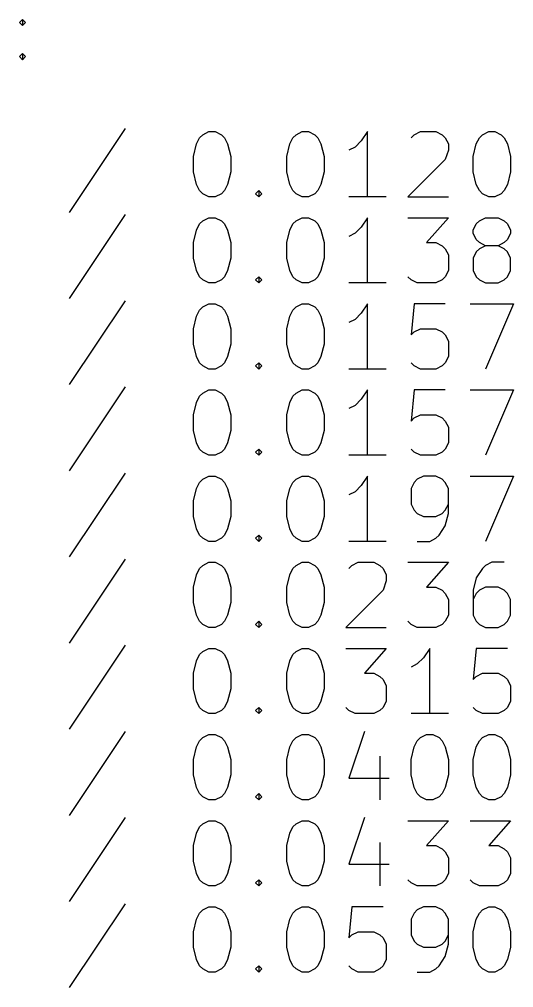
# Model space of a CAD drawing. Extents: x -27 to 322, y -215 to -27.
# Drawn here: x -8.83 to 6.31, y -214.82 to -185.15 of the extents above; entities that cross this region are included whole.
import ezdxf

# ---------------------------------------------------------------- set-up
doc = ezdxf.new("R2010")
doc.units = 0
doc.layers.add('BLACK', color=7, linetype='CONTINUOUS')

msp = doc.modelspace()

# ---------------------------------------------------------------- linework, layer by layer
at = {"layer": 'BLACK', "linetype": 'CONTINUOUS'}
for p, q in [((-8.82866, -185.241), (-8.73342, -185.145)), ((-8.73342, -185.145), (-8.63819, -185.241)), ((-8.73342, -185.145), (-8.73342, -185.336)), ((-8.73342, -185.336), (-8.82866, -185.241)), ((-8.63819, -185.241), (-8.73342, -185.336)), ((-8.82866, -186.288), (-8.73342, -186.193)), ((-8.73342, -186.383), (-8.82866, -186.288)), ((-8.73342, -186.193), (-8.63819, -186.288)), ((-8.73342, -186.193), (-8.73342, -186.383)), ((-8.63819, -186.288), (-8.73342, -186.383)), ((-5.59057, -188.488), (-7.30485, -191.06)), ((-3.30485, -188.774), (-3.20961, -188.679)), ((-3.20961, -188.679), (-3.01914, -188.583)), ((-3.01914, -188.583), (-2.82866, -188.583)), ((-2.82866, -188.583), (-2.63819, -188.679)), ((-2.63819, -188.679), (-2.54295, -188.774)), ((-0.447709, -188.774), (-0.352471, -188.679)), ((-0.352471, -188.679), (-0.161995, -188.583)), ((-0.161995, -188.583), (0.02848, -188.583)), ((0.02848, -188.583), (0.218957, -188.679)), ((0.218957, -188.679), (0.314195, -188.774)), ((1.838, -188.583), (1.64753, -188.869)), ((1.838, -190.583), (1.838, -188.583)), ((3.17134, -188.774), (3.26658, -188.679)), ((3.26658, -188.679), (3.45705, -188.583)), ((3.45705, -188.583), (3.93324, -188.583)), ((3.93324, -188.583), (4.12372, -188.679)), ((4.12372, -188.679), (4.21896, -188.774)), ((5.26658, -188.774), (5.36181, -188.679)), ((5.36181, -188.679), (5.55229, -188.583)), ((5.55229, -188.583), (5.74277, -188.583)), ((5.74277, -188.583), (5.93324, -188.679)), ((5.93324, -188.679), (6.02848, -188.774)), ((-3.49533, -189.345), (-3.40009, -188.964)), ((-3.40009, -188.964), (-3.30485, -188.774)), ((-2.54295, -188.774), (-2.44771, -188.964)), ((-2.44771, -188.964), (-2.35247, -189.345)), ((-0.638185, -189.345), (-0.542947, -188.964)), ((-0.542947, -188.964), (-0.447709, -188.774)), ((0.314195, -188.774), (0.409433, -188.964)), ((0.409433, -188.964), (0.504671, -189.345)), ((1.64753, -188.869), (1.45705, -189.06)), ((4.21896, -188.774), (4.31419, -188.964)), ((4.31419, -188.964), (4.31419, -189.155)), ((5.0761, -189.345), (5.17134, -188.964)), ((5.17134, -188.964), (5.26658, -188.774)), ((6.02848, -188.774), (6.12372, -188.964)), ((6.12372, -188.964), (6.21896, -189.345)), ((1.45705, -189.06), (1.26658, -189.155)), ((4.31419, -189.155), (4.21896, -189.441)), ((-3.49533, -189.821), (-3.49533, -189.345)), ((-2.35247, -189.345), (-2.35247, -189.821)), ((-0.638185, -189.821), (-0.638185, -189.345)), ((0.504671, -189.345), (0.504671, -189.821)), ((4.21896, -189.441), (3.0761, -190.583)), ((5.0761, -189.821), (5.0761, -189.345)), ((6.21896, -189.345), (6.21896, -189.821)), ((-3.40009, -190.202), (-3.49533, -189.821)), ((-2.35247, -189.821), (-2.44771, -190.202)), ((-0.542947, -190.202), (-0.638185, -189.821)), ((0.504671, -189.821), (0.409433, -190.202)), ((5.17134, -190.202), (5.0761, -189.821)), ((6.21896, -189.821), (6.12372, -190.202)), ((-3.30485, -190.393), (-3.40009, -190.202)), ((-2.44771, -190.202), (-2.54295, -190.393)), ((-0.447709, -190.393), (-0.542947, -190.202)), ((0.409433, -190.202), (0.314195, -190.393)), ((5.26658, -190.393), (5.17134, -190.202)), ((6.12372, -190.202), (6.02848, -190.393)), ((-3.20961, -190.488), (-3.30485, -190.393)), ((-3.01914, -190.583), (-3.20961, -190.488)), ((-2.63819, -190.488), (-2.82866, -190.583)), ((-2.54295, -190.393), (-2.63819, -190.488)), ((-1.59057, -190.488), (-1.49533, -190.393)), ((-1.49533, -190.583), (-1.59057, -190.488)), ((-1.49533, -190.393), (-1.40009, -190.488)), ((-1.49533, -190.393), (-1.49533, -190.583)), ((-1.40009, -190.488), (-1.49533, -190.583)), ((-0.352471, -190.488), (-0.447709, -190.393)), ((-0.161995, -190.583), (-0.352471, -190.488)), ((0.218957, -190.488), (0.02848, -190.583)), ((0.314195, -190.393), (0.218957, -190.488)), ((5.36181, -190.488), (5.26658, -190.393)), ((5.55229, -190.583), (5.36181, -190.488)), ((5.93324, -190.488), (5.74277, -190.583)), ((6.02848, -190.393), (5.93324, -190.488)), ((-2.82866, -190.583), (-3.01914, -190.583)), ((0.02848, -190.583), (-0.161995, -190.583)), ((2.40943, -190.583), (1.26658, -190.583)), ((3.0761, -190.583), (4.31419, -190.583)), ((5.74277, -190.583), (5.55229, -190.583)), ((-5.59057, -191.128), (-7.30485, -193.7)), ((-3.30485, -191.414), (-3.20961, -191.319)), ((-3.20961, -191.319), (-3.01914, -191.223)), ((-3.01914, -191.223), (-2.82866, -191.223)), ((-2.82866, -191.223), (-2.63819, -191.319)), ((-2.63819, -191.319), (-2.54295, -191.414)), ((-0.447709, -191.414), (-0.352471, -191.319)), ((-0.352471, -191.319), (-0.161995, -191.223)), ((-0.161995, -191.223), (0.02848, -191.223)), ((0.02848, -191.223), (0.218957, -191.319)), ((0.218957, -191.319), (0.314195, -191.414)), ((1.838, -191.223), (1.64753, -191.509)), ((1.838, -193.223), (1.838, -191.223)), ((3.0761, -191.223), (4.31419, -191.223)), ((4.31419, -191.223), (3.64753, -191.985)), ((5.17134, -191.414), (5.26658, -191.319)), ((5.26658, -191.319), (5.45705, -191.223)), ((5.45705, -191.223), (5.838, -191.223)), ((5.838, -191.223), (6.02848, -191.319)), ((6.02848, -191.319), (6.12372, -191.414)), ((-3.49533, -191.985), (-3.40009, -191.604)), ((-3.40009, -191.604), (-3.30485, -191.414)), ((-2.54295, -191.414), (-2.44771, -191.604)), ((-2.44771, -191.604), (-2.35247, -191.985)), ((-0.638185, -191.985), (-0.542947, -191.604)), ((-0.542947, -191.604), (-0.447709, -191.414)), ((0.314195, -191.414), (0.409433, -191.604)), ((0.409433, -191.604), (0.504671, -191.985)), ((1.45705, -191.7), (1.26658, -191.795)), ((1.64753, -191.509), (1.45705, -191.7)), ((5.0761, -191.604), (5.17134, -191.414)), ((5.0761, -191.7), (5.0761, -191.604)), ((5.17134, -191.89), (5.0761, -191.7)), ((6.12372, -191.414), (6.21896, -191.604)), ((6.21896, -191.7), (6.12372, -191.89)), ((6.21896, -191.604), (6.21896, -191.7)), ((-3.49533, -192.461), (-3.49533, -191.985)), ((-2.35247, -191.985), (-2.35247, -192.461)), ((-0.638185, -192.461), (-0.638185, -191.985)), ((0.504671, -191.985), (0.504671, -192.461)), ((3.64753, -191.985), (3.93324, -191.985)), ((3.93324, -191.985), (4.12372, -192.081)), ((5.26658, -191.985), (5.17134, -191.89)), ((5.45705, -192.081), (5.26658, -191.985)), ((6.02848, -191.985), (5.838, -192.081)), ((6.12372, -191.89), (6.02848, -191.985)), ((4.12372, -192.081), (4.21896, -192.176)), ((4.21896, -192.176), (4.31419, -192.366)), ((5.17134, -192.271), (5.0761, -192.461)), ((5.26658, -192.176), (5.17134, -192.271)), ((5.45705, -192.081), (5.26658, -192.176)), ((5.838, -192.081), (5.45705, -192.081)), ((6.02848, -192.176), (5.838, -192.081)), ((6.12372, -192.271), (6.02848, -192.176)), ((6.21896, -192.461), (6.12372, -192.271)), ((-3.40009, -192.842), (-3.49533, -192.461)), ((-2.35247, -192.461), (-2.44771, -192.842)), ((-0.542947, -192.842), (-0.638185, -192.461)), ((0.504671, -192.461), (0.409433, -192.842)), ((4.31419, -192.366), (4.31419, -192.842)), ((5.0761, -192.461), (5.0761, -192.842)), ((6.21896, -192.842), (6.21896, -192.461)), ((-3.30485, -193.033), (-3.40009, -192.842)), ((-2.44771, -192.842), (-2.54295, -193.033)), ((-0.447709, -193.033), (-0.542947, -192.842)), ((0.409433, -192.842), (0.314195, -193.033)), ((4.31419, -192.842), (4.21896, -193.033)), ((5.0761, -192.842), (5.17134, -193.033)), ((6.12372, -193.033), (6.21896, -192.842)), ((-3.20961, -193.128), (-3.30485, -193.033)), ((-3.01914, -193.223), (-3.20961, -193.128)), ((-2.63819, -193.128), (-2.82866, -193.223)), ((-2.54295, -193.033), (-2.63819, -193.128)), ((-1.59057, -193.128), (-1.49533, -193.033)), ((-1.49533, -193.223), (-1.59057, -193.128)), ((-1.49533, -193.033), (-1.40009, -193.128)), ((-1.49533, -193.033), (-1.49533, -193.223)), ((-1.40009, -193.128), (-1.49533, -193.223)), ((-0.352471, -193.128), (-0.447709, -193.033)), ((-0.161995, -193.223), (-0.352471, -193.128)), ((0.218957, -193.128), (0.02848, -193.223)), ((0.314195, -193.033), (0.218957, -193.128)), ((3.17134, -193.128), (3.0761, -193.033)), ((3.36181, -193.223), (3.17134, -193.128)), ((4.12372, -193.128), (3.93324, -193.223)), ((4.21896, -193.033), (4.12372, -193.128)), ((5.17134, -193.033), (5.26658, -193.128)), ((5.26658, -193.128), (5.45705, -193.223)), ((5.838, -193.223), (6.02848, -193.128)), ((6.02848, -193.128), (6.12372, -193.033)), ((-2.82866, -193.223), (-3.01914, -193.223)), ((0.02848, -193.223), (-0.161995, -193.223)), ((2.40943, -193.223), (1.26658, -193.223)), ((3.93324, -193.223), (3.36181, -193.223)), ((5.45705, -193.223), (5.838, -193.223)), ((-5.59057, -193.768), (-7.30485, -196.34)), ((-3.40009, -194.244), (-3.30485, -194.054)), ((-3.30485, -194.054), (-3.20961, -193.959)), ((-3.20961, -193.959), (-3.01914, -193.863)), ((-3.01914, -193.863), (-2.82866, -193.863)), ((-2.82866, -193.863), (-2.63819, -193.959)), ((-2.63819, -193.959), (-2.54295, -194.054)), ((-2.54295, -194.054), (-2.44771, -194.244)), ((-0.542947, -194.244), (-0.447709, -194.054)), ((-0.447709, -194.054), (-0.352471, -193.959)), ((-0.352471, -193.959), (-0.161995, -193.863)), ((-0.161995, -193.863), (0.02848, -193.863)), ((0.02848, -193.863), (0.218957, -193.959)), ((0.218957, -193.959), (0.314195, -194.054)), ((0.314195, -194.054), (0.409433, -194.244)), ((1.838, -193.863), (1.64753, -194.149)), ((1.838, -195.863), (1.838, -193.863)), ((3.26658, -193.863), (3.17134, -194.816)), ((4.21896, -193.863), (3.26658, -193.863)), ((4.98086, -193.863), (6.31419, -193.863)), ((6.31419, -193.863), (5.45705, -195.863)), ((-3.49533, -194.625), (-3.40009, -194.244)), ((-2.44771, -194.244), (-2.35247, -194.625)), ((-0.638185, -194.625), (-0.542947, -194.244)), ((0.409433, -194.244), (0.504671, -194.625)), ((1.45705, -194.34), (1.26658, -194.435)), ((1.64753, -194.149), (1.45705, -194.34)), ((-3.49533, -195.101), (-3.49533, -194.625)), ((-2.35247, -194.625), (-2.35247, -195.101)), ((-0.638185, -195.101), (-0.638185, -194.625)), ((0.504671, -194.625), (0.504671, -195.101)), ((3.26658, -194.721), (3.45705, -194.625)), ((3.45705, -194.625), (3.93324, -194.625)), ((3.93324, -194.625), (4.12372, -194.721)), ((3.17134, -194.816), (3.26658, -194.721)), ((4.12372, -194.721), (4.21896, -194.816)), ((4.21896, -194.816), (4.31419, -195.006)), ((-3.40009, -195.482), (-3.49533, -195.101)), ((-2.35247, -195.101), (-2.44771, -195.482)), ((-0.542947, -195.482), (-0.638185, -195.101)), ((0.504671, -195.101), (0.409433, -195.482)), ((4.31419, -195.006), (4.31419, -195.482)), ((-3.30485, -195.673), (-3.40009, -195.482)), ((-2.44771, -195.482), (-2.54295, -195.673)), ((-0.447709, -195.673), (-0.542947, -195.482)), ((0.409433, -195.482), (0.314195, -195.673)), ((4.31419, -195.482), (4.21896, -195.673)), ((-3.20961, -195.768), (-3.30485, -195.673)), ((-3.01914, -195.863), (-3.20961, -195.768)), ((-2.63819, -195.768), (-2.82866, -195.863)), ((-2.54295, -195.673), (-2.63819, -195.768)), ((-1.59057, -195.768), (-1.49533, -195.673)), ((-1.49533, -195.863), (-1.59057, -195.768)), ((-1.49533, -195.673), (-1.40009, -195.768)), ((-1.49533, -195.673), (-1.49533, -195.863)), ((-1.40009, -195.768), (-1.49533, -195.863)), ((-0.352471, -195.768), (-0.447709, -195.673)), ((-0.161995, -195.863), (-0.352471, -195.768)), ((0.218957, -195.768), (0.02848, -195.863)), ((0.314195, -195.673), (0.218957, -195.768)), ((3.26658, -195.768), (3.17134, -195.673)), ((3.45705, -195.863), (3.26658, -195.768)), ((4.12372, -195.768), (3.93324, -195.863)), ((4.21896, -195.673), (4.12372, -195.768)), ((-2.82866, -195.863), (-3.01914, -195.863)), ((0.02848, -195.863), (-0.161995, -195.863)), ((2.40943, -195.863), (1.26658, -195.863)), ((3.93324, -195.863), (3.45705, -195.863)), ((-5.59057, -196.408), (-7.30485, -198.98)), ((-3.40009, -196.884), (-3.30485, -196.694)), ((-3.30485, -196.694), (-3.20961, -196.599)), ((-3.20961, -196.599), (-3.01914, -196.503)), ((-3.01914, -196.503), (-2.82866, -196.503)), ((-2.82866, -196.503), (-2.63819, -196.599)), ((-2.63819, -196.599), (-2.54295, -196.694)), ((-2.54295, -196.694), (-2.44771, -196.884)), ((-0.542947, -196.884), (-0.447709, -196.694)), ((-0.447709, -196.694), (-0.352471, -196.599)), ((-0.352471, -196.599), (-0.161995, -196.503)), ((-0.161995, -196.503), (0.02848, -196.503)), ((0.02848, -196.503), (0.218957, -196.599)), ((0.218957, -196.599), (0.314195, -196.694)), ((0.314195, -196.694), (0.409433, -196.884)), ((1.838, -196.503), (1.64753, -196.789)), ((1.838, -198.503), (1.838, -196.503)), ((3.26658, -196.503), (3.17134, -197.456)), ((4.21896, -196.503), (3.26658, -196.503)), ((4.98086, -196.503), (6.31419, -196.503)), ((6.31419, -196.503), (5.45705, -198.503)), ((-3.49533, -197.265), (-3.40009, -196.884)), ((-2.44771, -196.884), (-2.35247, -197.265)), ((-0.638185, -197.265), (-0.542947, -196.884)), ((0.409433, -196.884), (0.504671, -197.265)), ((1.45705, -196.98), (1.26658, -197.075)), ((1.64753, -196.789), (1.45705, -196.98)), ((-3.49533, -197.741), (-3.49533, -197.265)), ((-2.35247, -197.265), (-2.35247, -197.741)), ((-0.638185, -197.741), (-0.638185, -197.265)), ((0.504671, -197.265), (0.504671, -197.741)), ((3.26658, -197.361), (3.45705, -197.265)), ((3.45705, -197.265), (3.93324, -197.265)), ((3.93324, -197.265), (4.12372, -197.361)), ((3.17134, -197.456), (3.26658, -197.361)), ((4.12372, -197.361), (4.21896, -197.456)), ((4.21896, -197.456), (4.31419, -197.646)), ((-3.40009, -198.122), (-3.49533, -197.741)), ((-2.35247, -197.741), (-2.44771, -198.122)), ((-0.542947, -198.122), (-0.638185, -197.741)), ((0.504671, -197.741), (0.409433, -198.122)), ((4.31419, -197.646), (4.31419, -198.122)), ((-3.30485, -198.313), (-3.40009, -198.122)), ((-2.44771, -198.122), (-2.54295, -198.313)), ((-0.447709, -198.313), (-0.542947, -198.122)), ((0.409433, -198.122), (0.314195, -198.313)), ((4.31419, -198.122), (4.21896, -198.313)), ((-3.20961, -198.408), (-3.30485, -198.313)), ((-3.01914, -198.503), (-3.20961, -198.408)), ((-2.82866, -198.503), (-3.01914, -198.503)), ((-2.63819, -198.408), (-2.82866, -198.503)), ((-2.54295, -198.313), (-2.63819, -198.408)), ((-1.59057, -198.408), (-1.49533, -198.313)), ((-1.49533, -198.503), (-1.59057, -198.408)), ((-1.49533, -198.313), (-1.40009, -198.408)), ((-1.49533, -198.313), (-1.49533, -198.503)), ((-1.40009, -198.408), (-1.49533, -198.503)), ((-0.352471, -198.408), (-0.447709, -198.313)), ((-0.161995, -198.503), (-0.352471, -198.408)), ((0.02848, -198.503), (-0.161995, -198.503)), ((0.218957, -198.408), (0.02848, -198.503)), ((0.314195, -198.313), (0.218957, -198.408)), ((2.40943, -198.503), (1.26658, -198.503)), ((3.26658, -198.408), (3.17134, -198.313)), ((3.45705, -198.503), (3.26658, -198.408)), ((3.93324, -198.503), (3.45705, -198.503)), ((4.12372, -198.408), (3.93324, -198.503)), ((4.21896, -198.313), (4.12372, -198.408)), ((-5.59057, -199.048), (-7.30485, -201.62)), ((-3.40009, -199.524), (-3.30485, -199.334)), ((-3.30485, -199.334), (-3.20961, -199.239)), ((-3.20961, -199.239), (-3.01914, -199.143)), ((-3.01914, -199.143), (-2.82866, -199.143)), ((-2.82866, -199.143), (-2.63819, -199.239)), ((-2.63819, -199.239), (-2.54295, -199.334)), ((-2.54295, -199.334), (-2.44771, -199.524)), ((-0.542947, -199.524), (-0.447709, -199.334)), ((-0.447709, -199.334), (-0.352471, -199.239)), ((-0.352471, -199.239), (-0.161995, -199.143)), ((-0.161995, -199.143), (0.02848, -199.143)), ((0.02848, -199.143), (0.218957, -199.239)), ((0.218957, -199.239), (0.314195, -199.334)), ((0.314195, -199.334), (0.409433, -199.524)), ((1.838, -199.143), (1.64753, -199.429)), ((1.838, -201.143), (1.838, -199.143)), ((3.26658, -199.334), (3.17134, -199.524)), ((3.36181, -199.239), (3.26658, -199.334)), ((3.55229, -199.143), (3.36181, -199.239)), ((3.93324, -199.143), (3.55229, -199.143)), ((4.12372, -199.239), (3.93324, -199.143)), ((4.21896, -199.334), (4.12372, -199.239)), ((4.31419, -199.524), (4.21896, -199.334)), ((4.98086, -199.143), (6.31419, -199.143)), ((6.31419, -199.143), (5.45705, -201.143)), ((-3.49533, -199.905), (-3.40009, -199.524)), ((-2.44771, -199.524), (-2.35247, -199.905)), ((-0.638185, -199.905), (-0.542947, -199.524)), ((0.409433, -199.524), (0.504671, -199.905)), ((1.45705, -199.62), (1.26658, -199.715)), ((1.64753, -199.429), (1.45705, -199.62)), ((3.17134, -199.524), (3.17134, -200.001)), ((4.31419, -200.286), (4.31419, -199.524)), ((-3.49533, -200.381), (-3.49533, -199.905)), ((-2.35247, -199.905), (-2.35247, -200.381)), ((-0.638185, -200.381), (-0.638185, -199.905)), ((0.504671, -199.905), (0.504671, -200.381)), ((3.17134, -200.001), (3.26658, -200.191)), ((4.21896, -200.191), (4.31419, -200.001)), ((3.26658, -200.191), (3.36181, -200.286)), ((3.36181, -200.286), (3.55229, -200.381)), ((3.93324, -200.381), (4.12372, -200.286)), ((4.12372, -200.286), (4.21896, -200.191)), ((4.21896, -200.667), (4.31419, -200.286)), ((-3.40009, -200.762), (-3.49533, -200.381)), ((-2.35247, -200.381), (-2.44771, -200.762)), ((-0.542947, -200.762), (-0.638185, -200.381)), ((0.504671, -200.381), (0.409433, -200.762)), ((3.55229, -200.381), (3.93324, -200.381)), ((-3.30485, -200.953), (-3.40009, -200.762)), ((-2.44771, -200.762), (-2.54295, -200.953)), ((-0.447709, -200.953), (-0.542947, -200.762)), ((0.409433, -200.762), (0.314195, -200.953)), ((4.02848, -200.953), (4.21896, -200.667)), ((-3.20961, -201.048), (-3.30485, -200.953)), ((-3.01914, -201.143), (-3.20961, -201.048)), ((-2.82866, -201.143), (-3.01914, -201.143)), ((-2.63819, -201.048), (-2.82866, -201.143)), ((-2.54295, -200.953), (-2.63819, -201.048)), ((-1.59057, -201.048), (-1.49533, -200.953)), ((-1.49533, -201.143), (-1.59057, -201.048)), ((-1.49533, -200.953), (-1.40009, -201.048)), ((-1.49533, -200.953), (-1.49533, -201.143)), ((-1.40009, -201.048), (-1.49533, -201.143)), ((-0.352471, -201.048), (-0.447709, -200.953)), ((-0.161995, -201.143), (-0.352471, -201.048)), ((0.02848, -201.143), (-0.161995, -201.143)), ((0.218957, -201.048), (0.02848, -201.143)), ((0.314195, -200.953), (0.218957, -201.048)), ((2.40943, -201.143), (1.26658, -201.143)), ((3.36181, -201.143), (3.74277, -201.143)), ((3.74277, -201.143), (3.93324, -201.048)), ((3.93324, -201.048), (4.02848, -200.953)), ((-5.59057, -201.688), (-7.30485, -204.26)), ((-3.20961, -201.879), (-3.01914, -201.783)), ((-3.01914, -201.783), (-2.82866, -201.783)), ((-2.82866, -201.783), (-2.63819, -201.879)), ((-0.352471, -201.879), (-0.161995, -201.783)), ((-0.161995, -201.783), (0.02848, -201.783)), ((0.02848, -201.783), (0.218957, -201.879)), ((1.36181, -201.879), (1.55229, -201.783)), ((1.55229, -201.783), (2.02848, -201.783)), ((2.02848, -201.783), (2.21896, -201.879)), ((3.0761, -201.783), (4.31419, -201.783)), ((4.31419, -201.783), (3.64753, -202.545)), ((5.64753, -201.783), (5.45705, -201.879)), ((6.02848, -201.783), (5.64753, -201.783)), ((-3.40009, -202.164), (-3.30485, -201.974)), ((-3.30485, -201.974), (-3.20961, -201.879)), ((-2.63819, -201.879), (-2.54295, -201.974)), ((-2.54295, -201.974), (-2.44771, -202.164)), ((-0.542947, -202.164), (-0.447709, -201.974)), ((-0.447709, -201.974), (-0.352471, -201.879)), ((0.218957, -201.879), (0.314195, -201.974)), ((0.314195, -201.974), (0.409433, -202.164)), ((1.26658, -201.974), (1.36181, -201.879)), ((2.21896, -201.879), (2.31419, -201.974)), ((2.31419, -201.974), (2.40943, -202.164)), ((5.36181, -201.974), (5.17134, -202.26)), ((5.45705, -201.879), (5.36181, -201.974)), ((-3.49533, -202.545), (-3.40009, -202.164)), ((-2.44771, -202.164), (-2.35247, -202.545)), ((-0.638185, -202.545), (-0.542947, -202.164)), ((0.409433, -202.164), (0.504671, -202.545)), ((2.40943, -202.355), (2.31419, -202.641)), ((2.40943, -202.164), (2.40943, -202.355)), ((5.17134, -202.26), (5.0761, -202.641)), ((-3.49533, -203.021), (-3.49533, -202.545)), ((-2.35247, -202.545), (-2.35247, -203.021)), ((-0.638185, -203.021), (-0.638185, -202.545)), ((0.504671, -202.545), (0.504671, -203.021)), ((2.31419, -202.641), (1.17134, -203.783)), ((3.64753, -202.545), (3.93324, -202.545)), ((3.93324, -202.545), (4.12372, -202.641)), ((4.12372, -202.641), (4.21896, -202.736)), ((5.0761, -202.641), (5.0761, -203.402)), ((5.26658, -202.641), (5.17134, -202.736)), ((5.45705, -202.545), (5.26658, -202.641)), ((5.838, -202.545), (5.45705, -202.545)), ((6.02848, -202.641), (5.838, -202.545)), ((6.12372, -202.736), (6.02848, -202.641)), ((4.21896, -202.736), (4.31419, -202.926)), ((4.31419, -202.926), (4.31419, -203.402)), ((5.17134, -202.736), (5.0761, -202.926)), ((6.21896, -202.926), (6.12372, -202.736)), ((6.21896, -203.402), (6.21896, -202.926)), ((-3.40009, -203.402), (-3.49533, -203.021)), ((-2.35247, -203.021), (-2.44771, -203.402)), ((-0.542947, -203.402), (-0.638185, -203.021)), ((0.504671, -203.021), (0.409433, -203.402)), ((-3.30485, -203.593), (-3.40009, -203.402)), ((-2.44771, -203.402), (-2.54295, -203.593)), ((-0.447709, -203.593), (-0.542947, -203.402)), ((0.409433, -203.402), (0.314195, -203.593)), ((4.31419, -203.402), (4.21896, -203.593)), ((5.0761, -203.402), (5.17134, -203.593)), ((6.12372, -203.593), (6.21896, -203.402)), ((-3.20961, -203.688), (-3.30485, -203.593)), ((-3.01914, -203.783), (-3.20961, -203.688)), ((-2.82866, -203.783), (-3.01914, -203.783)), ((-2.63819, -203.688), (-2.82866, -203.783)), ((-2.54295, -203.593), (-2.63819, -203.688)), ((-1.59057, -203.688), (-1.49533, -203.593)), ((-1.49533, -203.783), (-1.59057, -203.688)), ((-1.49533, -203.593), (-1.40009, -203.688)), ((-1.49533, -203.593), (-1.49533, -203.783)), ((-1.40009, -203.688), (-1.49533, -203.783)), ((-0.352471, -203.688), (-0.447709, -203.593)), ((-0.161995, -203.783), (-0.352471, -203.688)), ((0.02848, -203.783), (-0.161995, -203.783)), ((0.218957, -203.688), (0.02848, -203.783)), ((0.314195, -203.593), (0.218957, -203.688)), ((1.17134, -203.783), (2.40943, -203.783)), ((3.17134, -203.688), (3.0761, -203.593)), ((3.36181, -203.783), (3.17134, -203.688)), ((3.93324, -203.783), (3.36181, -203.783)), ((4.12372, -203.688), (3.93324, -203.783)), ((4.21896, -203.593), (4.12372, -203.688)), ((5.17134, -203.593), (5.26658, -203.688)), ((5.26658, -203.688), (5.45705, -203.783)), ((5.45705, -203.783), (5.838, -203.783)), ((5.838, -203.783), (6.02848, -203.688)), ((6.02848, -203.688), (6.12372, -203.593)), ((-5.59057, -204.328), (-7.30485, -206.9)), ((-3.20961, -204.519), (-3.01914, -204.423)), ((-3.01914, -204.423), (-2.82866, -204.423)), ((-2.82866, -204.423), (-2.63819, -204.519)), ((-0.352471, -204.519), (-0.161995, -204.423)), ((-0.161995, -204.423), (0.02848, -204.423)), ((0.02848, -204.423), (0.218957, -204.519)), ((1.17134, -204.423), (2.40943, -204.423)), ((2.40943, -204.423), (1.74277, -205.185)), ((3.74277, -204.423), (3.55229, -204.709)), ((3.74277, -206.423), (3.74277, -204.423)), ((5.17134, -204.423), (5.0761, -205.376)), ((6.12372, -204.423), (5.17134, -204.423)), ((-3.40009, -204.804), (-3.30485, -204.614)), ((-3.30485, -204.614), (-3.20961, -204.519)), ((-2.63819, -204.519), (-2.54295, -204.614)), ((-2.54295, -204.614), (-2.44771, -204.804)), ((-0.542947, -204.804), (-0.447709, -204.614)), ((-0.447709, -204.614), (-0.352471, -204.519)), ((0.218957, -204.519), (0.314195, -204.614)), ((0.314195, -204.614), (0.409433, -204.804)), ((3.55229, -204.709), (3.36181, -204.9)), ((-3.49533, -205.185), (-3.40009, -204.804)), ((-2.44771, -204.804), (-2.35247, -205.185)), ((-0.638185, -205.185), (-0.542947, -204.804)), ((0.409433, -204.804), (0.504671, -205.185)), ((3.36181, -204.9), (3.17134, -204.995)), ((-3.49533, -205.661), (-3.49533, -205.185)), ((-2.35247, -205.185), (-2.35247, -205.661)), ((-0.638185, -205.661), (-0.638185, -205.185)), ((0.504671, -205.185), (0.504671, -205.661)), ((1.74277, -205.185), (2.02848, -205.185)), ((2.02848, -205.185), (2.21896, -205.281)), ((2.21896, -205.281), (2.31419, -205.376)), ((5.0761, -205.376), (5.17134, -205.281)), ((5.17134, -205.281), (5.36181, -205.185)), ((5.36181, -205.185), (5.838, -205.185)), ((5.838, -205.185), (6.02848, -205.281)), ((6.02848, -205.281), (6.12372, -205.376)), ((2.31419, -205.376), (2.40943, -205.566)), ((2.40943, -205.566), (2.40943, -206.042)), ((6.12372, -205.376), (6.21896, -205.566)), ((6.21896, -205.566), (6.21896, -206.042)), ((-3.40009, -206.042), (-3.49533, -205.661)), ((-2.35247, -205.661), (-2.44771, -206.042)), ((-0.542947, -206.042), (-0.638185, -205.661)), ((0.504671, -205.661), (0.409433, -206.042)), ((-3.30485, -206.233), (-3.40009, -206.042)), ((-3.20961, -206.328), (-3.30485, -206.233)), ((-2.54295, -206.233), (-2.63819, -206.328)), ((-2.44771, -206.042), (-2.54295, -206.233)), ((-1.59057, -206.328), (-1.49533, -206.233)), ((-1.49533, -206.233), (-1.40009, -206.328)), ((-1.49533, -206.233), (-1.49533, -206.423)), ((-0.447709, -206.233), (-0.542947, -206.042)), ((-0.352471, -206.328), (-0.447709, -206.233)), ((0.314195, -206.233), (0.218957, -206.328)), ((0.409433, -206.042), (0.314195, -206.233)), ((1.26658, -206.328), (1.17134, -206.233)), ((2.31419, -206.233), (2.21896, -206.328)), ((2.40943, -206.042), (2.31419, -206.233)), ((5.17134, -206.328), (5.0761, -206.233)), ((6.12372, -206.233), (6.02848, -206.328)), ((6.21896, -206.042), (6.12372, -206.233)), ((-3.01914, -206.423), (-3.20961, -206.328)), ((-2.82866, -206.423), (-3.01914, -206.423)), ((-2.63819, -206.328), (-2.82866, -206.423)), ((-1.49533, -206.423), (-1.59057, -206.328)), ((-1.40009, -206.328), (-1.49533, -206.423)), ((-0.161995, -206.423), (-0.352471, -206.328)), ((0.02848, -206.423), (-0.161995, -206.423)), ((0.218957, -206.328), (0.02848, -206.423)), ((1.45705, -206.423), (1.26658, -206.328)), ((2.02848, -206.423), (1.45705, -206.423)), ((2.21896, -206.328), (2.02848, -206.423)), ((4.31419, -206.423), (3.17134, -206.423)), ((5.36181, -206.423), (5.17134, -206.328)), ((5.838, -206.423), (5.36181, -206.423)), ((6.02848, -206.328), (5.838, -206.423)), ((-5.59057, -206.968), (-7.30485, -209.54)), ((-3.20961, -207.159), (-3.01914, -207.063)), ((-3.01914, -207.063), (-2.82866, -207.063)), ((-2.82866, -207.063), (-2.63819, -207.159)), ((-0.352471, -207.159), (-0.161995, -207.063)), ((-0.161995, -207.063), (0.02848, -207.063)), ((0.02848, -207.063), (0.218957, -207.159)), ((1.74277, -206.968), (1.26658, -208.397)), ((3.45705, -207.159), (3.64753, -207.063)), ((3.64753, -207.063), (3.838, -207.063)), ((3.838, -207.063), (4.02848, -207.159)), ((5.36181, -207.159), (5.55229, -207.063)), ((5.55229, -207.063), (5.74277, -207.063)), ((5.74277, -207.063), (5.93324, -207.159)), ((-3.40009, -207.444), (-3.30485, -207.254)), ((-3.30485, -207.254), (-3.20961, -207.159)), ((-2.63819, -207.159), (-2.54295, -207.254)), ((-2.54295, -207.254), (-2.44771, -207.444)), ((-0.542947, -207.444), (-0.447709, -207.254)), ((-0.447709, -207.254), (-0.352471, -207.159)), ((0.218957, -207.159), (0.314195, -207.254)), ((0.314195, -207.254), (0.409433, -207.444)), ((3.26658, -207.444), (3.36181, -207.254)), ((3.36181, -207.254), (3.45705, -207.159)), ((4.02848, -207.159), (4.12372, -207.254)), ((4.12372, -207.254), (4.21896, -207.444)), ((5.17134, -207.444), (5.26658, -207.254)), ((5.26658, -207.254), (5.36181, -207.159)), ((5.93324, -207.159), (6.02848, -207.254)), ((6.02848, -207.254), (6.12372, -207.444)), ((-3.49533, -207.825), (-3.40009, -207.444)), ((-2.44771, -207.444), (-2.35247, -207.825)), ((-0.638185, -207.825), (-0.542947, -207.444)), ((0.409433, -207.444), (0.504671, -207.825)), ((3.17134, -207.825), (3.26658, -207.444)), ((4.21896, -207.444), (4.31419, -207.825)), ((5.0761, -207.825), (5.17134, -207.444)), ((6.12372, -207.444), (6.21896, -207.825)), ((-3.49533, -208.301), (-3.49533, -207.825)), ((-2.35247, -207.825), (-2.35247, -208.301)), ((-0.638185, -208.301), (-0.638185, -207.825)), ((0.504671, -207.825), (0.504671, -208.301)), ((2.21896, -207.73), (2.21896, -209.063)), ((3.17134, -208.301), (3.17134, -207.825)), ((4.31419, -207.825), (4.31419, -208.301)), ((5.0761, -208.301), (5.0761, -207.825)), ((6.21896, -207.825), (6.21896, -208.301)), ((-3.40009, -208.682), (-3.49533, -208.301)), ((-2.35247, -208.301), (-2.44771, -208.682)), ((-0.542947, -208.682), (-0.638185, -208.301)), ((0.504671, -208.301), (0.409433, -208.682)), ((3.26658, -208.682), (3.17134, -208.301)), ((4.31419, -208.301), (4.21896, -208.682)), ((5.17134, -208.682), (5.0761, -208.301)), ((6.21896, -208.301), (6.12372, -208.682)), ((1.26658, -208.397), (2.50467, -208.397)), ((-3.30485, -208.873), (-3.40009, -208.682)), ((-3.20961, -208.968), (-3.30485, -208.873)), ((-2.54295, -208.873), (-2.63819, -208.968)), ((-2.44771, -208.682), (-2.54295, -208.873)), ((-1.59057, -208.968), (-1.49533, -208.873)), ((-1.49533, -208.873), (-1.40009, -208.968)), ((-1.49533, -208.873), (-1.49533, -209.063)), ((-0.447709, -208.873), (-0.542947, -208.682)), ((-0.352471, -208.968), (-0.447709, -208.873)), ((0.314195, -208.873), (0.218957, -208.968)), ((0.409433, -208.682), (0.314195, -208.873)), ((3.36181, -208.873), (3.26658, -208.682)), ((3.45705, -208.968), (3.36181, -208.873)), ((4.12372, -208.873), (4.02848, -208.968)), ((4.21896, -208.682), (4.12372, -208.873)), ((5.26658, -208.873), (5.17134, -208.682)), ((5.36181, -208.968), (5.26658, -208.873)), ((6.02848, -208.873), (5.93324, -208.968)), ((6.12372, -208.682), (6.02848, -208.873)), ((-3.01914, -209.063), (-3.20961, -208.968)), ((-2.82866, -209.063), (-3.01914, -209.063)), ((-2.63819, -208.968), (-2.82866, -209.063)), ((-1.49533, -209.063), (-1.59057, -208.968)), ((-1.40009, -208.968), (-1.49533, -209.063)), ((-0.161995, -209.063), (-0.352471, -208.968)), ((0.02848, -209.063), (-0.161995, -209.063)), ((0.218957, -208.968), (0.02848, -209.063)), ((3.64753, -209.063), (3.45705, -208.968)), ((3.838, -209.063), (3.64753, -209.063)), ((4.02848, -208.968), (3.838, -209.063)), ((5.55229, -209.063), (5.36181, -208.968)), ((5.74277, -209.063), (5.55229, -209.063)), ((5.93324, -208.968), (5.74277, -209.063)), ((-5.59057, -209.608), (-7.30485, -212.18)), ((-3.30485, -209.894), (-3.20961, -209.799)), ((-3.20961, -209.799), (-3.01914, -209.703)), ((-3.01914, -209.703), (-2.82866, -209.703)), ((-2.82866, -209.703), (-2.63819, -209.799)), ((-2.63819, -209.799), (-2.54295, -209.894)), ((-0.447709, -209.894), (-0.352471, -209.799)), ((-0.352471, -209.799), (-0.161995, -209.703)), ((-0.161995, -209.703), (0.02848, -209.703)), ((0.02848, -209.703), (0.218957, -209.799)), ((0.218957, -209.799), (0.314195, -209.894)), ((1.74277, -209.608), (1.26658, -211.037)), ((3.0761, -209.703), (4.31419, -209.703)), ((4.31419, -209.703), (3.64753, -210.465)), ((4.98086, -209.703), (6.21896, -209.703)), ((6.21896, -209.703), (5.55229, -210.465)), ((-3.49533, -210.465), (-3.40009, -210.084)), ((-3.40009, -210.084), (-3.30485, -209.894)), ((-2.54295, -209.894), (-2.44771, -210.084)), ((-2.44771, -210.084), (-2.35247, -210.465)), ((-0.638185, -210.465), (-0.542947, -210.084)), ((-0.542947, -210.084), (-0.447709, -209.894)), ((0.314195, -209.894), (0.409433, -210.084)), ((0.409433, -210.084), (0.504671, -210.465)), ((2.21896, -210.37), (2.21896, -211.703)), ((-3.49533, -210.941), (-3.49533, -210.465)), ((-2.35247, -210.465), (-2.35247, -210.941)), ((-0.638185, -210.941), (-0.638185, -210.465)), ((0.504671, -210.465), (0.504671, -210.941)), ((3.64753, -210.465), (3.93324, -210.465)), ((3.93324, -210.465), (4.12372, -210.561)), ((4.12372, -210.561), (4.21896, -210.656)), ((4.21896, -210.656), (4.31419, -210.846)), ((5.55229, -210.465), (5.838, -210.465)), ((5.838, -210.465), (6.02848, -210.561)), ((6.02848, -210.561), (6.12372, -210.656)), ((6.12372, -210.656), (6.21896, -210.846)), ((-3.40009, -211.322), (-3.49533, -210.941)), ((-2.35247, -210.941), (-2.44771, -211.322)), ((-0.542947, -211.322), (-0.638185, -210.941)), ((0.504671, -210.941), (0.409433, -211.322)), ((4.31419, -210.846), (4.31419, -211.322)), ((6.21896, -210.846), (6.21896, -211.322)), ((1.26658, -211.037), (2.50467, -211.037)), ((-3.30485, -211.513), (-3.40009, -211.322)), ((-3.20961, -211.608), (-3.30485, -211.513)), ((-2.54295, -211.513), (-2.63819, -211.608)), ((-2.44771, -211.322), (-2.54295, -211.513)), ((-1.59057, -211.608), (-1.49533, -211.513)), ((-1.49533, -211.513), (-1.40009, -211.608)), ((-1.49533, -211.513), (-1.49533, -211.703)), ((-0.447709, -211.513), (-0.542947, -211.322)), ((-0.352471, -211.608), (-0.447709, -211.513)), ((0.314195, -211.513), (0.218957, -211.608)), ((0.409433, -211.322), (0.314195, -211.513)), ((3.17134, -211.608), (3.0761, -211.513)), ((4.21896, -211.513), (4.12372, -211.608)), ((4.31419, -211.322), (4.21896, -211.513)), ((5.0761, -211.608), (4.98086, -211.513)), ((6.12372, -211.513), (6.02848, -211.608)), ((6.21896, -211.322), (6.12372, -211.513)), ((-3.01914, -211.703), (-3.20961, -211.608)), ((-2.82866, -211.703), (-3.01914, -211.703)), ((-2.63819, -211.608), (-2.82866, -211.703)), ((-1.49533, -211.703), (-1.59057, -211.608)), ((-1.40009, -211.608), (-1.49533, -211.703)), ((-0.161995, -211.703), (-0.352471, -211.608)), ((0.02848, -211.703), (-0.161995, -211.703)), ((0.218957, -211.608), (0.02848, -211.703)), ((3.36181, -211.703), (3.17134, -211.608)), ((3.93324, -211.703), (3.36181, -211.703)), ((4.12372, -211.608), (3.93324, -211.703)), ((5.26658, -211.703), (5.0761, -211.608)), ((5.838, -211.703), (5.26658, -211.703)), ((6.02848, -211.608), (5.838, -211.703)), ((-5.59057, -212.248), (-7.30485, -214.82)), ((-3.30485, -212.534), (-3.20961, -212.439)), ((-3.20961, -212.439), (-3.01914, -212.343)), ((-3.01914, -212.343), (-2.82866, -212.343)), ((-2.82866, -212.343), (-2.63819, -212.439)), ((-2.63819, -212.439), (-2.54295, -212.534)), ((-0.447709, -212.534), (-0.352471, -212.439)), ((-0.352471, -212.439), (-0.161995, -212.343)), ((-0.161995, -212.343), (0.02848, -212.343)), ((0.02848, -212.343), (0.218957, -212.439)), ((0.218957, -212.439), (0.314195, -212.534)), ((1.36181, -212.343), (1.26658, -213.296)), ((2.31419, -212.343), (1.36181, -212.343)), ((3.36181, -212.439), (3.26658, -212.534)), ((3.55229, -212.343), (3.36181, -212.439)), ((3.93324, -212.343), (3.55229, -212.343)), ((4.12372, -212.439), (3.93324, -212.343)), ((4.21896, -212.534), (4.12372, -212.439)), ((5.26658, -212.534), (5.36181, -212.439)), ((5.36181, -212.439), (5.55229, -212.343)), ((5.55229, -212.343), (5.74277, -212.343)), ((5.74277, -212.343), (5.93324, -212.439)), ((5.93324, -212.439), (6.02848, -212.534)), ((-3.49533, -213.105), (-3.40009, -212.724)), ((-3.40009, -212.724), (-3.30485, -212.534)), ((-2.54295, -212.534), (-2.44771, -212.724)), ((-2.44771, -212.724), (-2.35247, -213.105)), ((-0.638185, -213.105), (-0.542947, -212.724)), ((-0.542947, -212.724), (-0.447709, -212.534)), ((0.314195, -212.534), (0.409433, -212.724)), ((0.409433, -212.724), (0.504671, -213.105)), ((3.26658, -212.534), (3.17134, -212.724)), ((3.17134, -212.724), (3.17134, -213.201)), ((4.31419, -212.724), (4.21896, -212.534)), ((4.31419, -213.486), (4.31419, -212.724)), ((5.0761, -213.105), (5.17134, -212.724)), ((5.17134, -212.724), (5.26658, -212.534)), ((6.02848, -212.534), (6.12372, -212.724)), ((6.12372, -212.724), (6.21896, -213.105)), ((-3.49533, -213.581), (-3.49533, -213.105)), ((-2.35247, -213.105), (-2.35247, -213.581)), ((-0.638185, -213.581), (-0.638185, -213.105)), ((0.504671, -213.105), (0.504671, -213.581)), ((1.26658, -213.296), (1.36181, -213.201)), ((1.36181, -213.201), (1.55229, -213.105)), ((1.55229, -213.105), (2.02848, -213.105)), ((2.02848, -213.105), (2.21896, -213.201)), ((2.21896, -213.201), (2.31419, -213.296)), ((2.31419, -213.296), (2.40943, -213.486)), ((3.17134, -213.201), (3.26658, -213.391)), ((4.21896, -213.391), (4.31419, -213.201)), ((5.0761, -213.581), (5.0761, -213.105)), ((6.21896, -213.105), (6.21896, -213.581)), ((-3.40009, -213.962), (-3.49533, -213.581)), ((-2.35247, -213.581), (-2.44771, -213.962)), ((-0.542947, -213.962), (-0.638185, -213.581)), ((0.504671, -213.581), (0.409433, -213.962)), ((2.40943, -213.486), (2.40943, -213.962)), ((3.26658, -213.391), (3.36181, -213.486)), ((3.36181, -213.486), (3.55229, -213.581)), ((3.55229, -213.581), (3.93324, -213.581)), ((3.93324, -213.581), (4.12372, -213.486)), ((4.12372, -213.486), (4.21896, -213.391)), ((4.21896, -213.867), (4.31419, -213.486)), ((5.17134, -213.962), (5.0761, -213.581)), ((6.21896, -213.581), (6.12372, -213.962)), ((4.02848, -214.153), (4.21896, -213.867)), ((-3.30485, -214.153), (-3.40009, -213.962)), ((-3.20961, -214.248), (-3.30485, -214.153)), ((-3.01914, -214.343), (-3.20961, -214.248)), ((-2.63819, -214.248), (-2.82866, -214.343)), ((-2.54295, -214.153), (-2.63819, -214.248)), ((-2.44771, -213.962), (-2.54295, -214.153)), ((-1.59057, -214.248), (-1.49533, -214.153)), ((-1.49533, -214.343), (-1.59057, -214.248)), ((-1.49533, -214.153), (-1.40009, -214.248)), ((-1.49533, -214.153), (-1.49533, -214.343)), ((-1.40009, -214.248), (-1.49533, -214.343)), ((-0.447709, -214.153), (-0.542947, -213.962)), ((-0.352471, -214.248), (-0.447709, -214.153)), ((-0.161995, -214.343), (-0.352471, -214.248)), ((0.218957, -214.248), (0.02848, -214.343)), ((0.314195, -214.153), (0.218957, -214.248)), ((0.409433, -213.962), (0.314195, -214.153)), ((1.36181, -214.248), (1.26658, -214.153)), ((1.55229, -214.343), (1.36181, -214.248)), ((2.21896, -214.248), (2.02848, -214.343)), ((2.31419, -214.153), (2.21896, -214.248)), ((2.40943, -213.962), (2.31419, -214.153)), ((3.74277, -214.343), (3.93324, -214.248)), ((3.93324, -214.248), (4.02848, -214.153)), ((5.26658, -214.153), (5.17134, -213.962)), ((5.36181, -214.248), (5.26658, -214.153)), ((5.55229, -214.343), (5.36181, -214.248)), ((5.93324, -214.248), (5.74277, -214.343)), ((6.02848, -214.153), (5.93324, -214.248)), ((6.12372, -213.962), (6.02848, -214.153)), ((-2.82866, -214.343), (-3.01914, -214.343)), ((0.02848, -214.343), (-0.161995, -214.343)), ((2.02848, -214.343), (1.55229, -214.343)), ((3.36181, -214.343), (3.74277, -214.343)), ((5.74277, -214.343), (5.55229, -214.343))]:
    msp.add_line(p, q, dxfattribs=at)

doc.saveas('drawing.dxf')
